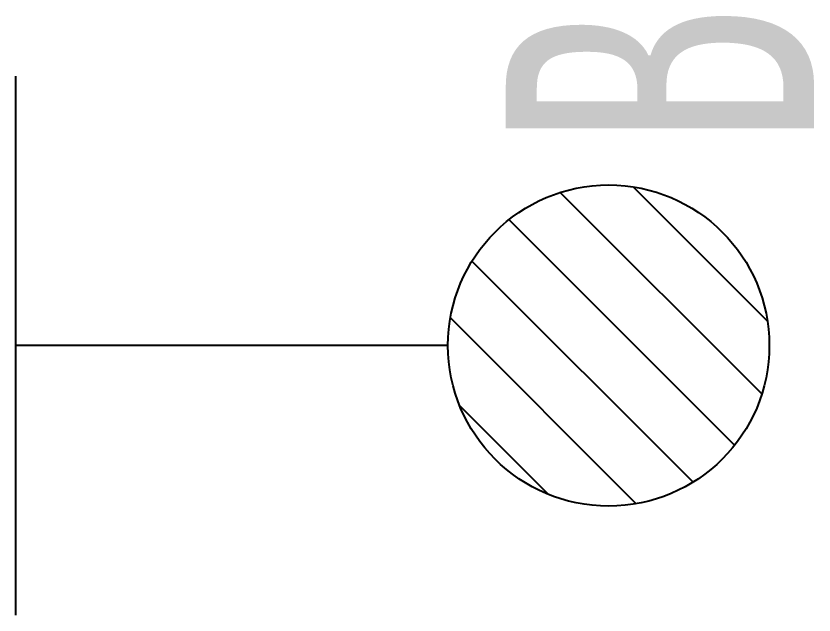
# Model space of a CAD drawing. Extents: x -255202 to 66368, y -6372500 to 603.
# Drawn here: x -255201.6 to -254813.3, y -6372500.3 to -6372208.6 of the extents above; entities that cross this region are included whole.
import ezdxf
from ezdxf.enums import TextEntityAlignment as Align

# ---------------------------------------------------------------- set-up
doc = ezdxf.new("R2010")
doc.units = 0
doc.header["$LTSCALE"] = 10
doc.header["$MEASUREMENT"] = 0
doc.layers.add('DIM-排水定位', color=149, linetype='Continuous')
doc.layers.add('E-给水', color=144, linetype='Continuous')
doc.styles.add('文字标注', font='', dxfattribs={"width": 0.7})
doc.styles.get('文字标注').set_extended_font_data('STXihei')

# ---------------------------------------------------------------- blocks, each defined once
blk = doc.blocks.new('fdgdfgdfsdfgfasfd')
at = {"layer": 'E-给水', "color": 250}
for p, q in [((-123944.57, -3186084.2), (-123879.22, -3186018.84)), ((-123941.85, -3186119.66), (-123843.75, -3186021.56)), ((-123928.62, -3186144.62), (-123818.8, -3186034.79)), ((-123908.42, -3186162.61), (-123800.81, -3186054.99)), ((-123880.75, -3186173.12), (-123790.29, -3186082.66)), ((-123838.04, -3186168.61), (-123794.8, -3186125.37))]:
    blk.add_line(p, q, dxfattribs=at)
at = {"layer": 'E-给水', "color": 144}
for p, q in [((-123867.3, -3186174.29), (-123867.3, -3186384.52)), ((-123736.07, -3186384.52), (-123998.54, -3186384.52))]:
    blk.add_line(p, q, dxfattribs=at)
blk.add_circle((-123867.3, -3186096.11), 78.18, dxfattribs=at)
blk = doc.blocks.new('GDRRFE')
at = {"layer": 'DIM-排水定位', "rotation": 180}
blk.add_blockref('fdgdfgdfsdfgfasfd', (-246068.12, -6371469.04), dxfattribs=at)
at = {"layer": 'E-给水', "color": 67, "ltscale": 0.3, "style": '文字标注', "width": 0.7}
blk.add_text('B', height=150, rotation=0.0007, dxfattribs=at).set_placement((-122070.35, -3185397.87), align=Align.MIDDLE)

msp = doc.modelspace()

# ---------------------------------------------------------------- block references
at = {"layer": 'DIM-排水定位', "rotation": 90.00000000000001}
msp.add_blockref('GDRRFE', (-3440286.15, -6250168.24), dxfattribs=at)

doc.saveas('drawing.dxf')
